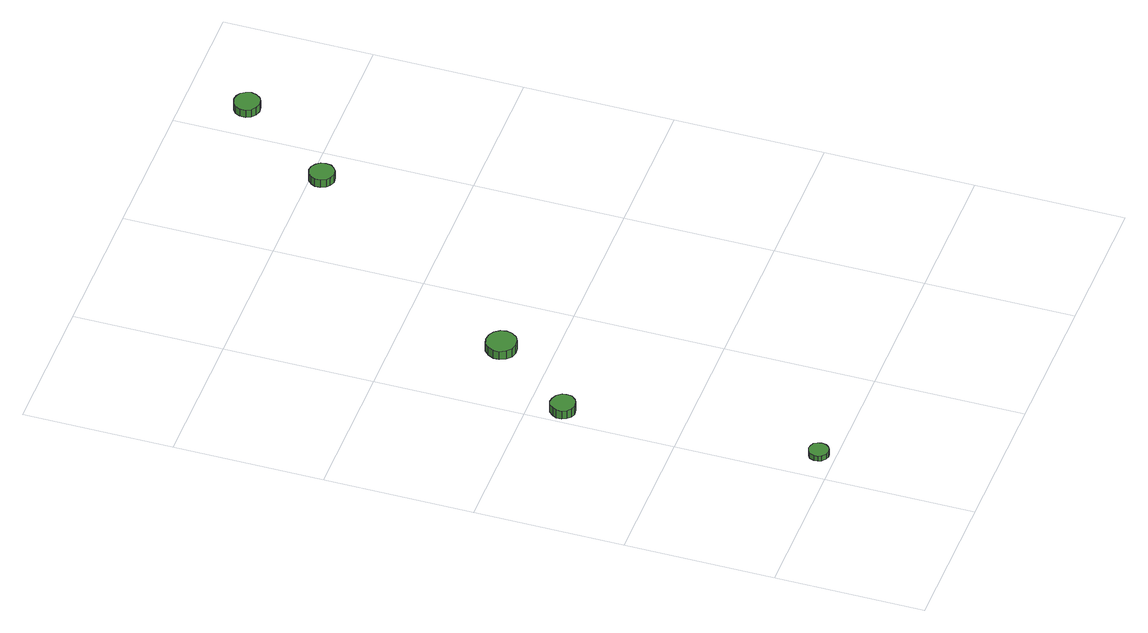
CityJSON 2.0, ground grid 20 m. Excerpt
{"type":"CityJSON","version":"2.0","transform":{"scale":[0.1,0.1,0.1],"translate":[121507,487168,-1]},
"CityObjects":{
"tree1":{"type":"SolitaryVegetationObject","attributes":{"function":"something"},"geometry":[{"type":"MultiSurface","lod":"1","boundaries":[[[0,1,2,3,4,5,6,7,8,9,10,11,12,13,14]],[[15,16,17,18,19,20,21,22,23,24,25,26,27,28,29]],[[0,29,28,1]],[[1,28,27,2]],[[2,27,26,3]],[[3,26,25,4]],[[4,25,24,5]],[[5,24,23,6]],[[6,23,22,7]],[[7,22,21,8]],[[8,21,20,9]],[[9,20,19,10]],[[10,19,18,11]],[[11,18,17,12]],[[12,17,16,13]],[[13,16,15,14]],[[14,15,29,0]]]}]},
"tree2":{"type":"SolitaryVegetationObject","attributes":{"function":"something"},"geometry":[{"type":"MultiSurface","lod":"1","boundaries":[[[30,31,32,33,34,35,36,37,38,39,40,41,42,43,44]],[[45,46,47,48,49,50,51,52,53,54,55,56,57,58,59]],[[30,59,58,31]],[[31,58,57,32]],[[32,57,56,33]],[[33,56,55,34]],[[34,55,54,35]],[[35,54,53,36]],[[36,53,52,37]],[[37,52,51,38]],[[38,51,50,39]],[[39,50,49,40]],[[40,49,48,41]],[[41,48,47,42]],[[42,47,46,43]],[[43,46,45,44]],[[44,45,59,30]]]}]},
"tree3":{"type":"SolitaryVegetationObject","attributes":{"function":"something"},"geometry":[{"type":"MultiSurface","lod":"1","boundaries":[[[60,61,62,63,64,65,66,67,68,69,70,71,72,73,74]],[[75,76,77,78,79,80,81,82,83,84,85,86,87,88,89]],[[60,89,88,61]],[[61,88,87,62]],[[62,87,86,63]],[[63,86,85,64]],[[64,85,84,65]],[[65,84,83,66]],[[66,83,82,67]],[[67,82,81,68]],[[68,81,80,69]],[[69,80,79,70]],[[70,79,78,71]],[[71,78,77,72]],[[72,77,76,73]],[[73,76,75,74]],[[74,75,89,60]]]}]},
"tree4":{"type":"SolitaryVegetationObject","attributes":{"function":"something"},"geometry":[{"type":"MultiSurface","lod":"1","boundaries":[[[90,91,92,93,94,95,96,97,98,99,100,101,102,103,104]],[[105,106,107,108,109,110,111,112,113,114,115,116,117,118,119]],[[90,119,118,91]],[[91,118,117,92]],[[92,117,116,93]],[[93,116,115,94]],[[94,115,114,95]],[[95,114,113,96]],[[96,113,112,97]],[[97,112,111,98]],[[98,111,110,99]],[[99,110,109,100]],[[100,109,108,101]],[[101,108,107,102]],[[102,107,106,103]],[[103,106,105,104]],[[104,105,119,90]]]}]},
"tree5":{"type":"SolitaryVegetationObject","attributes":{"function":"something"},"geometry":[{"type":"MultiSurface","lod":"1","boundaries":[[[120,121,122,123,124,125,126,127,128,129,130,131,132,133,134]],[[135,136,137,138,139,140,141,142,143,144,145,146,147,148,149]],[[120,149,148,121]],[[121,148,147,122]],[[122,147,146,123]],[[123,146,145,124]],[[124,145,144,125]],[[125,144,143,126]],[[126,143,142,127]],[[127,142,141,128]],[[128,141,140,129]],[[129,140,139,130]],[[130,139,138,131]],[[131,138,137,132]],[[132,137,136,133]],[[133,136,135,134]],[[134,135,149,120]]]}]}
},
"vertices":[
[58,23,14],[57,28,14],[54,33,14],[49,35,14],[44,36,14],[39,34,14],[34,31,14],[32,25,14],[32,20,14],[34,15,14],[39,11,14],[44,9,14],[49,10,14],[54,13,14],[57,17,14],[57,17,6],[54,13,6],[49,10,6],[44,9,6],[39,11,6],[34,15,6],[32,20,6],[32,25,6],[34,31,6],[39,34,6],[44,36,6],[49,35,6],[54,33,6],[57,28,6],[58,23,6],
[39,356,20],[38,362,20],[33,368,20],[27,371,20],[20,372,20],[14,370,20],[9,365,20],[6,359,20],[6,352,20],[9,346,20],[14,341,20],[20,339,20],[27,340,20],[33,343,20],[38,349,20],[38,349,7],[33,343,7],[27,340,7],[20,339,7],[14,341,7],[9,346,7],[6,352,7],[6,359,7],[9,365,7],[14,370,7],[20,372,7],[27,371,7],[33,368,7],[38,362,7],[39,356,7],
[126,465,25],[124,473,25],[119,480,25],[112,484,25],[103,485,25],[95,483,25],[89,477,25],[85,469,25],[85,461,25],[89,453,25],[95,447,25],[103,445,25],[112,446,25],[119,450,25],[124,457,25],[124,457,12],[119,450,12],[112,446,12],[103,445,12],[95,447,12],[89,453,12],[85,461,12],[85,469,12],[89,477,12],[95,483,12],[103,485,12],[112,484,12],[119,480,12],[124,473,12],[126,465,12],
[366,785,21],[365,792,21],[361,797,21],[355,801,21],[348,802,21],[341,800,21],[336,795,21],[333,789,21],[333,782,21],[336,775,21],[341,771,21],[348,768,21],[355,769,21],[361,773,21],[365,778,21],[365,778,9],[361,773,9],[355,769,9],[348,768,9],[341,771,9],[336,775,9],[333,782,9],[333,789,9],[336,795,9],[341,800,9],[348,802,9],[355,801,9],[361,797,9],[365,792,9],[366,785,9],
[470,919,18],[468,926,18],[464,932,18],[458,935,18],[451,936,18],[444,934,18],[438,929,18],[435,923,18],[435,915,18],[438,909,18],[444,904,18],[451,902,18],[458,903,18],[464,906,18],[468,912,18],[468,912,6],[464,906,6],[458,903,6],[451,902,6],[444,904,6],[438,909,6],[435,915,6],[435,923,6],[438,929,6],[444,934,6],[451,936,6],[458,935,6],[464,932,6],[468,926,6],[470,919,6]
]}
